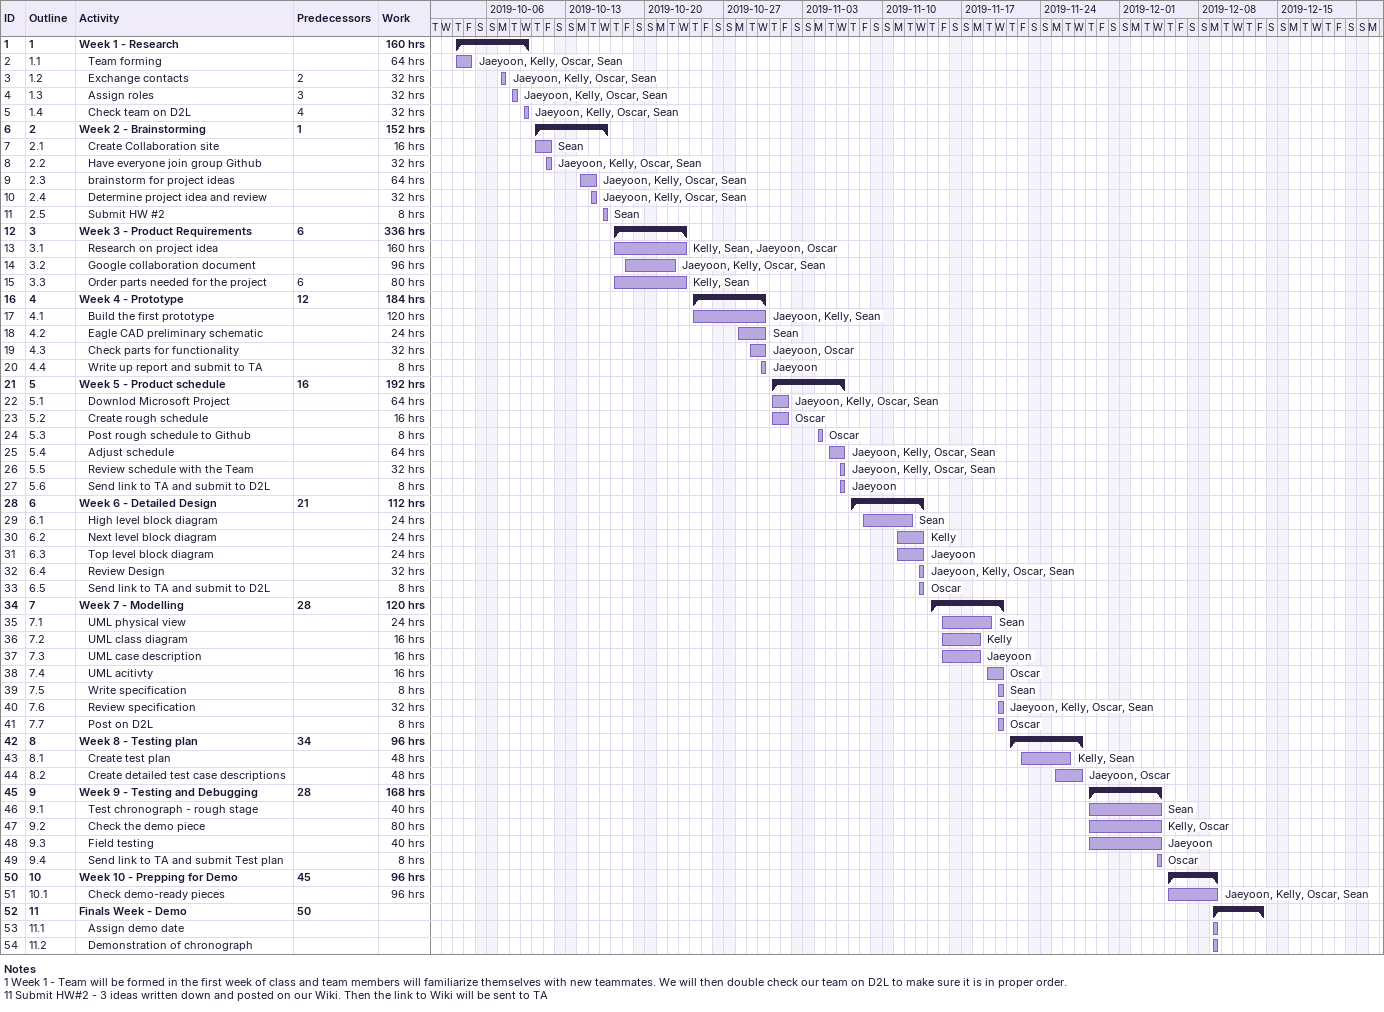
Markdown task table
| ID | WBS | Task | Start | Finish | Predecessors | Resources | Work (h) |
|---|---|---|---|---|---|---|---|
| 1 | 1 | **Week 1 - Research** | 2019-10-03 | 2019-10-09 |  |  | 160 |
| 2 | 1.1 | Team forming | 2019-10-03 | 2019-10-04 |  | Jaeyoon, Kelly, Oscar, Sean | 64 |
| 3 | 1.2 | Exchange contacts | 2019-10-07 | 2019-10-07 | 2 | Jaeyoon, Kelly, Oscar, Sean | 32 |
| 4 | 1.3 | Assign roles | 2019-10-08 | 2019-10-08 | 3 | Jaeyoon, Kelly, Oscar, Sean | 32 |
| 5 | 1.4 | Check team on D2L | 2019-10-09 | 2019-10-09 | 4 | Jaeyoon, Kelly, Oscar, Sean | 32 |
| 6 | 2 | **Week 2 - Brainstorming** | 2019-10-10 | 2019-10-16 | 1 |  | 152 |
| 7 | 2.1 | Create Collaboration site | 2019-10-10 | 2019-10-11 |  | Sean | 16 |
| 8 | 2.2 | Have everyone join group Github | 2019-10-11 | 2019-10-11 |  | Jaeyoon, Kelly, Oscar, Sean | 32 |
| 9 | 2.3 | brainstorm for project ideas | 2019-10-14 | 2019-10-15 |  | Jaeyoon, Kelly, Oscar, Sean | 64 |
| 10 | 2.4 | Determine project idea and review | 2019-10-15 | 2019-10-15 |  | Jaeyoon, Kelly, Oscar, Sean | 32 |
| 11 | 2.5 | Submit HW #2 | 2019-10-16 | 2019-10-16 |  | Sean | 8 |
| 12 | 3 | **Week 3 - Product Requirements** | 2019-10-17 | 2019-10-23 | 6 |  | 336 |
| 13 | 3.1 | Research on project idea | 2019-10-17 | 2019-10-23 |  | Kelly, Sean, Jaeyoon, Oscar | 160 |
| 14 | 3.2 | Google collaboration document | 2019-10-18 | 2019-10-22 |  | Jaeyoon, Kelly, Oscar, Sean | 96 |
| 15 | 3.3 | Order parts needed for the project | 2019-10-17 | 2019-10-23 | 6 | Kelly, Sean | 80 |
| 16 | 4 | **Week 4 - Prototype** | 2019-10-24 | 2019-10-30 | 12 |  | 184 |
| 17 | 4.1 | Build the first prototype | 2019-10-24 | 2019-10-30 |  | Jaeyoon, Kelly, Sean | 120 |
| 18 | 4.2 | Eagle CAD preliminary schematic | 2019-10-28 | 2019-10-30 |  | Sean | 24 |
| 19 | 4.3 | Check parts for functionality | 2019-10-29 | 2019-10-30 |  | Jaeyoon, Oscar | 32 |
| 20 | 4.4 | Write up report and submit to TA | 2019-10-30 | 2019-10-30 |  | Jaeyoon | 8 |
| 21 | 5 | **Week 5 - Product schedule** | 2019-10-31 | 2019-11-06 | 16 |  | 192 |
| 22 | 5.1 | Downlod Microsoft Project | 2019-10-31 | 2019-11-01 |  | Jaeyoon, Kelly, Oscar, Sean | 64 |
| 23 | 5.2 | Create rough schedule | 2019-10-31 | 2019-11-01 |  | Oscar | 16 |
| 24 | 5.3 | Post rough schedule to Github | 2019-11-04 | 2019-11-04 |  | Oscar | 8 |
| 25 | 5.4 | Adjust schedule | 2019-11-05 | 2019-11-06 |  | Jaeyoon, Kelly, Oscar, Sean | 64 |
| 26 | 5.5 | Review schedule with the Team | 2019-11-06 | 2019-11-06 |  | Jaeyoon, Kelly, Oscar, Sean | 32 |
| 27 | 5.6 | Send link to TA and submit to D2L | 2019-11-06 | 2019-11-06 |  | Jaeyoon | 8 |
| 28 | 6 | **Week 6 - Detailed Design** | 2019-11-07 | 2019-11-13 | 21 |  | 112 |
| 29 | 6.1 | High level block diagram | 2019-11-08 | 2019-11-12 |  | Sean | 24 |
| 30 | 6.2 | Next level block diagram | 2019-11-11 | 2019-11-13 |  | Kelly | 24 |
| 31 | 6.3 | Top level block diagram | 2019-11-11 | 2019-11-13 |  | Jaeyoon | 24 |
| 32 | 6.4 | Review Design | 2019-11-13 | 2019-11-13 |  | Jaeyoon, Kelly, Oscar, Sean | 32 |
| 33 | 6.5 | Send link to TA and submit to D2L | 2019-11-13 | 2019-11-13 |  | Oscar | 8 |
| 34 | 7 | **Week 7 - Modelling** | 2019-11-14 | 2019-11-20 | 28 |  | 120 |
| 35 | 7.1 | UML physical view | 2019-11-15 | 2019-11-19 |  | Sean | 24 |
| 36 | 7.2 | UML class diagram | 2019-11-15 | 2019-11-18 |  | Kelly | 16 |
| 37 | 7.3 | UML case description | 2019-11-15 | 2019-11-18 |  | Jaeyoon | 16 |
| 38 | 7.4 | UML acitivty | 2019-11-19 | 2019-11-20 |  | Oscar | 16 |
| 39 | 7.5 | Write specification | 2019-11-20 | 2019-11-20 |  | Sean | 8 |
| 40 | 7.6 | Review specification | 2019-11-20 | 2019-11-20 |  | Jaeyoon, Kelly, Oscar, Sean | 32 |
| 41 | 7.7 | Post on D2L | 2019-11-20 | 2019-11-20 |  | Oscar | 8 |
| 42 | 8 | **Week 8 - Testing plan** | 2019-11-21 | 2019-11-27 | 34 |  | 96 |
| 43 | 8.1 | Create test plan | 2019-11-22 | 2019-11-26 |  | Kelly, Sean | 48 |
| 44 | 8.2 | Create detailed test case descriptions | 2019-11-25 | 2019-11-27 |  | Jaeyoon, Oscar | 48 |
| 45 | 9 | **Week 9 - Testing and Debugging** | 2019-11-28 | 2019-12-04 | 28 |  | 168 |
| 46 | 9.1 | Test chronograph - rough stage | 2019-11-28 | 2019-12-04 |  | Sean | 40 |
| 47 | 9.2 | Check the demo piece | 2019-11-28 | 2019-12-04 |  | Kelly, Oscar | 80 |
| 48 | 9.3 | Field testing | 2019-11-28 | 2019-12-04 |  | Jaeyoon | 40 |
| 49 | 9.4 | Send link to TA and submit Test plan | 2019-12-04 | 2019-12-04 |  | Oscar | 8 |
| 50 | 10 | **Week 10 - Prepping for Demo** | 2019-12-05 | 2019-12-09 | 45 |  | 96 |
| 51 | 10.1 | Check demo-ready pieces | 2019-12-05 | 2019-12-09 |  | Jaeyoon, Kelly, Oscar, Sean | 96 |
| 52 | 11 | **Finals Week - Demo** | 2019-12-09 | 2019-12-13 | 50 |  |  |
| 53 | 11.1 | Assign demo date | 2019-12-09 | 2019-12-09 |  |  |  |
| 54 | 11.2 | Demonstration of chronograph | 2019-12-09 | 2019-12-09 |  |  |  |

Notes
- 1: Week 1 - Team will be formed in the first week of class and team members will familiarize themselves with new teammates. We will then double check our team on D2L to make sure it is in proper order.
- 11: Submit HW#2 - 3 ideas written down and posted on our Wiki. Then the link to Wiki will be sent to TA
